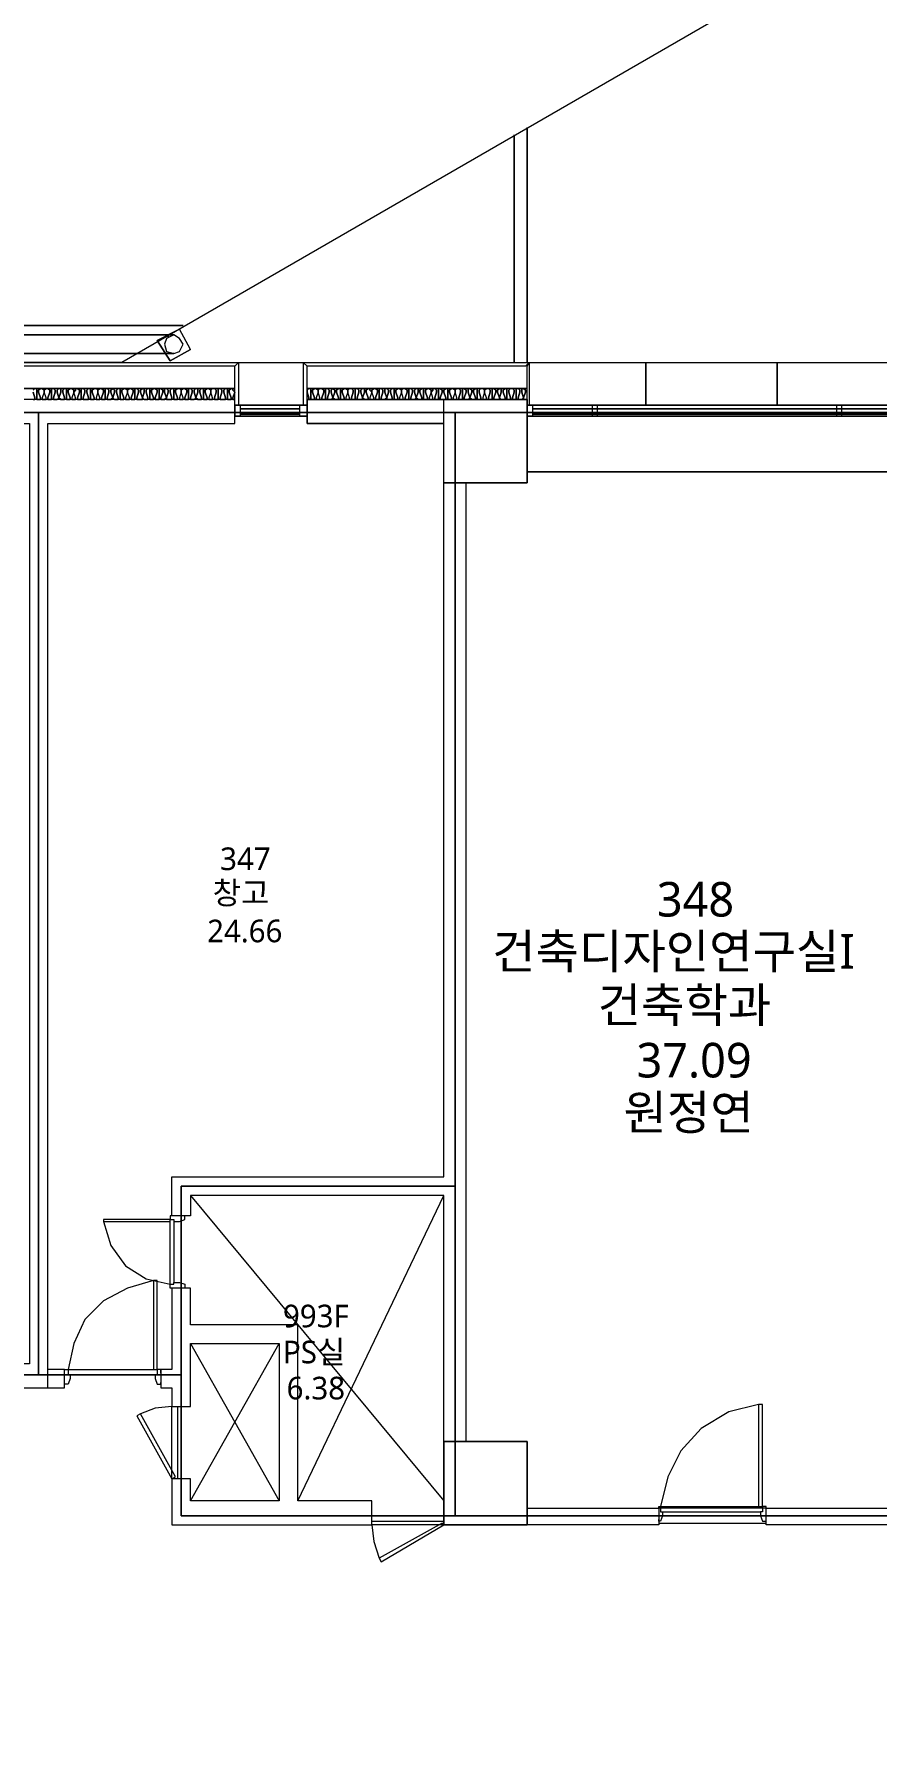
# Model space of a CAD drawing. Header units: millimetres. Extents: x -4020 to 126975, y -1911 to 106713.
# Drawn here: x 82904 to 89984, y 27862 to 42148 of the extents above; entities that cross this region are included whole.
import ezdxf

# ---------------------------------------------------------------- set-up
doc = ezdxf.new("R2010")
doc.units = ezdxf.units.MM
doc.layers.add('PDF_문자', color=7, linetype='Continuous')
doc.layers.add('PDF_형상', color=7, linetype='Continuous')
doc.styles.add('PDF 맑은 고딕', font='malgun.ttf')

msp = doc.modelspace()

# ---------------------------------------------------------------- linework, layer by layer
at = {"layer": 'PDF_형상', "lineweight": 5}
for points in [[(81995, 70882), (96047, 46555), (83643, 39389), (81995, 39389), (81995, 68955), (82306, 68955), (82306, 39700), (84156, 39700), (82306, 39700), (82306, 68955), (81995, 68955), (81995, 39389), (83643, 39389)], [(80938, 53721), (80938, 42202), (79290, 42202), (79290, 38969), (82943, 38969), (86441, 38969), (90436, 38969), (94198, 38969), (97944, 38969), (101690, 38969), (105436, 38969), (109447, 38969), (109447, 29704), (109447, 27326)], [(109447, 20471), (109447, 29704), (105436, 29704), (101690, 29704), (97944, 29704), (94198, 29704), (90436, 29704), (86441, 29704), (84140, 29704), (84140, 30886), (82943, 30886), (79290, 30886), (76694, 30886), (76694, 36466), (76694, 38969), (79290, 38969), (79290, 42202), (74083, 42202)], [(81311, 39389), (108810, 39389)], [(82897, 39156), (82912, 39171), (82928, 39171), (82928, 39156), (82928, 39140), (82928, 39093), (82928, 39078), (82943, 39078), (82959, 39078), (82959, 39093), (82943, 39140), (82943, 39156), (82959, 39171), (82974, 39171), (82990, 39156), (82990, 39140), (82990, 39156), (83005, 39171), (83021, 39171), (83036, 39156), (83036, 39140), (83021, 39093), (83021, 39078), (83036, 39078), (83052, 39078), (83052, 39093), (83052, 39140), (83052, 39156), (83052, 39171), (83068, 39171), (83083, 39156), (83083, 39140), (83068, 39093), (83068, 39078), (83083, 39078), (83099, 39078), (83114, 39093), (83099, 39140), (83099, 39156), (83114, 39171), (83130, 39171), (83130, 39156), (83130, 39140), (83114, 39093), (83130, 39078), (83145, 39078), (83161, 39078), (83161, 39093), (83145, 39140), (83145, 39156), (83161, 39171), (83176, 39171), (83176, 39156), (83176, 39140), (83176, 39093), (83176, 39078), (83192, 39078), (83207, 39078), (83207, 39093), (83192, 39140), (83192, 39156), (83207, 39171), (83223, 39171), (83239, 39156), (83239, 39140), (83254, 39156), (83254, 39171), (83270, 39171), (83285, 39156), (83285, 39140), (83270, 39093), (83270, 39078), (83285, 39078), (83301, 39078), (83301, 39093), (83301, 39140), (83301, 39156), (83301, 39171), (83316, 39171), (83332, 39156), (83332, 39140), (83316, 39093), (83316, 39078), (83347, 39078), (83363, 39078), (83363, 39093), (83347, 39140), (83347, 39156), (83363, 39171), (83378, 39171), (83378, 39156), (83378, 39140), (83378, 39093), (83378, 39078), (83394, 39078), (83410, 39078), (83410, 39093), (83394, 39140), (83394, 39156), (83410, 39171), (83425, 39171), (83441, 39156), (83441, 39140), (83441, 39156), (83456, 39171), (83472, 39171), (83487, 39156), (83487, 39140), (83472, 39093), (83472, 39078), (83487, 39078), (83503, 39078), (83503, 39093), (83503, 39140), (83503, 39156), (83503, 39171), (83518, 39171), (83534, 39156), (83534, 39140), (83518, 39093), (83518, 39078), (83534, 39078), (83549, 39078), (83565, 39093), (83549, 39140), (83549, 39156), (83565, 39171), (83581, 39156), (83581, 39140), (83565, 39093), (83581, 39078), (83596, 39078), (83612, 39078), (83612, 39093), (83596, 39140), (83596, 39156), (83612, 39171), (83627, 39171), (83627, 39156), (83627, 39140), (83627, 39093), (83627, 39078), (83643, 39078), (83658, 39078), (83658, 39093), (83643, 39140), (83643, 39156), (83658, 39171), (83674, 39171), (83689, 39156), (83689, 39140), (83689, 39156), (83705, 39171), (83720, 39171), (83736, 39156), (83736, 39140), (83720, 39093), (83720, 39078), (83736, 39078), (83751, 39078), (83751, 39093), (83751, 39140), (83751, 39156), (83751, 39171), (83767, 39171), (83783, 39156), (83783, 39140), (83767, 39093), (83767, 39078), (83783, 39078), (83814, 39078), (83814, 39093), (83798, 39140), (83798, 39156), (83814, 39171), (83829, 39171), (83829, 39156), (83829, 39140), (83814, 39093), (83829, 39078), (83845, 39078), (83860, 39078), (83860, 39093), (83845, 39140), (83845, 39156), (83860, 39171), (83876, 39171), (83876, 39156), (83876, 39140), (83876, 39093), (83876, 39078), (83891, 39078), (83907, 39078), (83907, 39093), (83891, 39140), (83891, 39156), (83907, 39171), (83922, 39171), (83938, 39156), (83938, 39140), (83922, 39093), (83922, 39078), (83938, 39078), (83954, 39078), (83954, 39093), (83954, 39140), (83954, 39156), (83954, 39171), (83969, 39171), (83985, 39156), (83985, 39140), (83969, 39093), (83969, 39078), (83985, 39078), (84000, 39078), (84016, 39093), (84000, 39140), (84000, 39156), (84000, 39171), (84016, 39171), (84031, 39156), (84031, 39140), (84016, 39093), (84016, 39078), (84047, 39078), (84062, 39078), (84062, 39093), (84047, 39140), (84047, 39156), (84062, 39171), (84078, 39171), (84078, 39156), (84078, 39140), (84078, 39093), (84078, 39078), (84093, 39078), (84109, 39078), (84109, 39093), (84093, 39140), (84093, 39156), (84109, 39171), (84125, 39171), (84140, 39156), (84140, 39140), (84140, 39156), (84156, 39171), (84171, 39171), (84187, 39156), (84187, 39140), (84171, 39093), (84171, 39078), (84187, 39078), (84202, 39078), (84202, 39093), (84202, 39140), (84202, 39156), (84202, 39171), (84218, 39171), (84233, 39156), (84233, 39140), (84218, 39093), (84218, 39078), (84233, 39078), (84249, 39078), (84264, 39093), (84249, 39140), (84249, 39156), (84264, 39171), (84280, 39171), (84280, 39156), (84280, 39140), (84264, 39093), (84280, 39078), (84296, 39078), (84311, 39078), (84311, 39093), (84296, 39140), (84296, 39156), (84311, 39171), (84327, 39171), (84327, 39156), (84327, 39140), (84327, 39093), (84327, 39078), (84342, 39078), (84358, 39078), (84358, 39093), (84342, 39140), (84342, 39156), (84358, 39171), (84373, 39171), (84389, 39156), (84389, 39140), (84389, 39156), (84404, 39171), (84420, 39171), (84435, 39156), (84435, 39140), (84420, 39093), (84420, 39078), (84435, 39078), (84451, 39078), (84451, 39093), (84451, 39140), (84451, 39156), (84451, 39171), (84467, 39171), (84482, 39156), (84482, 39140), (84467, 39093), (84467, 39078), (84482, 39078), (84513, 39078), (84513, 39093), (84498, 39140), (84498, 39156), (84513, 39171), (84529, 39171), (84529, 39156), (84529, 39140), (84529, 39093), (84529, 39078), (84544, 39078), (84560, 39078), (84560, 39093), (84544, 39140), (84544, 39156), (84560, 39171), (84575, 39171), (84575, 39156), (84591, 39140), (84575, 39093), (84575, 39078), (84591, 39078), (84575, 39078), (84575, 39093), (84591, 39140), (84575, 39156), (84575, 39171), (84560, 39171), (84544, 39156), (84544, 39140), (84560, 39093), (84560, 39078), (84544, 39078), (84529, 39078), (84529, 39093), (84529, 39140), (84529, 39156), (84529, 39171), (84513, 39171), (84498, 39156), (84498, 39140), (84513, 39093), (84513, 39078), (84482, 39078), (84467, 39078), (84467, 39093), (84482, 39140), (84482, 39156), (84467, 39171), (84451, 39171), (84451, 39156), (84451, 39140), (84451, 39093), (84451, 39078), (84435, 39078), (84420, 39078), (84420, 39093), (84435, 39140), (84435, 39156), (84420, 39171), (84404, 39171), (84389, 39156), (84389, 39140), (84389, 39156), (84373, 39171), (84358, 39171), (84342, 39156), (84342, 39140), (84358, 39093), (84358, 39078), (84342, 39078), (84327, 39078), (84327, 39093), (84327, 39140), (84327, 39156), (84327, 39171), (84311, 39171), (84296, 39156), (84296, 39140), (84311, 39093), (84311, 39078), (84296, 39078), (84280, 39078), (84264, 39093), (84280, 39140), (84280, 39156), (84280, 39171), (84264, 39171), (84249, 39156), (84249, 39140), (84264, 39093), (84249, 39078), (84233, 39078), (84218, 39078), (84218, 39093), (84233, 39140), (84233, 39156), (84218, 39171), (84202, 39171), (84202, 39156), (84202, 39140), (84202, 39093), (84202, 39078), (84187, 39078), (84171, 39078), (84171, 39093), (84187, 39140), (84187, 39156), (84171, 39171), (84156, 39171), (84140, 39156), (84140, 39140), (84140, 39156), (84125, 39171), (84109, 39171), (84093, 39156), (84093, 39140), (84109, 39093), (84109, 39078), (84093, 39078), (84078, 39078), (84078, 39093), (84078, 39140), (84078, 39156), (84078, 39171), (84062, 39171), (84047, 39156), (84047, 39140), (84062, 39093), (84062, 39078), (84047, 39078), (84016, 39078), (84016, 39093), (84031, 39140), (84031, 39156), (84016, 39171), (84000, 39171), (84000, 39156), (84000, 39140), (84016, 39093), (84000, 39078), (83985, 39078), (83969, 39078), (83969, 39093), (83985, 39140), (83985, 39156), (83969, 39171), (83954, 39171), (83954, 39156), (83954, 39140), (83954, 39093), (83954, 39078), (83938, 39078), (83922, 39078), (83922, 39093), (83938, 39140), (83938, 39156), (83922, 39171), (83907, 39171), (83891, 39156), (83891, 39140), (83907, 39093), (83907, 39078), (83891, 39078), (83876, 39078), (83876, 39093), (83876, 39140), (83876, 39156), (83876, 39171), (83860, 39171), (83845, 39156), (83845, 39140), (83860, 39093), (83860, 39078), (83845, 39078), (83829, 39078), (83814, 39093), (83829, 39140), (83829, 39156), (83829, 39171), (83814, 39171), (83798, 39156), (83798, 39140), (83814, 39093), (83814, 39078), (83783, 39078), (83767, 39078), (83767, 39093), (83783, 39140), (83783, 39156), (83767, 39171), (83751, 39171), (83751, 39156), (83751, 39140), (83751, 39093), (83751, 39078), (83736, 39078), (83720, 39078), (83720, 39093), (83736, 39140), (83736, 39156), (83720, 39171), (83705, 39171), (83689, 39156), (83689, 39140), (83689, 39156), (83674, 39171), (83658, 39171), (83643, 39156), (83643, 39140), (83658, 39093), (83658, 39078), (83643, 39078), (83627, 39078), (83627, 39093), (83627, 39140), (83627, 39156), (83627, 39171), (83612, 39171), (83596, 39156), (83596, 39140), (83612, 39093), (83612, 39078), (83596, 39078), (83581, 39078), (83565, 39093), (83581, 39140), (83581, 39156), (83565, 39171), (83549, 39156), (83549, 39140), (83565, 39093), (83549, 39078), (83534, 39078), (83518, 39078), (83518, 39093), (83534, 39140), (83534, 39156), (83518, 39171), (83503, 39171), (83503, 39156), (83503, 39140), (83503, 39093), (83503, 39078), (83487, 39078), (83472, 39078), (83472, 39093), (83487, 39140), (83487, 39156), (83472, 39171), (83456, 39171), (83441, 39156), (83441, 39140), (83441, 39156), (83425, 39171), (83410, 39171), (83394, 39156), (83394, 39140), (83410, 39093), (83410, 39078), (83394, 39078), (83378, 39078), (83378, 39093), (83378, 39140), (83378, 39156), (83378, 39171), (83363, 39171), (83347, 39156), (83347, 39140), (83363, 39093), (83363, 39078), (83347, 39078), (83316, 39078), (83316, 39093), (83332, 39140), (83332, 39156), (83316, 39171), (83301, 39171), (83301, 39156), (83301, 39140), (83301, 39093), (83301, 39078), (83285, 39078), (83270, 39078), (83270, 39093), (83285, 39140), (83285, 39156), (83270, 39171), (83254, 39171), (83254, 39156), (83239, 39140), (83239, 39156), (83223, 39171), (83207, 39171), (83192, 39156), (83192, 39140), (83207, 39093), (83207, 39078), (83192, 39078), (83176, 39078), (83176, 39093), (83176, 39140), (83176, 39156), (83176, 39171), (83161, 39171), (83145, 39156), (83145, 39140), (83161, 39093), (83161, 39078), (83145, 39078), (83130, 39078), (83114, 39093), (83130, 39140), (83130, 39156), (83130, 39171), (83114, 39171), (83099, 39156), (83099, 39140), (83114, 39093), (83099, 39078), (83083, 39078), (83068, 39078), (83068, 39093), (83083, 39140), (83083, 39156), (83068, 39171), (83052, 39171), (83052, 39156), (83052, 39140), (83052, 39093), (83052, 39078), (83036, 39078), (83021, 39078), (83021, 39093), (83036, 39140), (83036, 39156), (83021, 39171), (83005, 39171), (82990, 39156), (82990, 39140), (82990, 39156), (82974, 39171), (82959, 39171), (82943, 39156), (82943, 39140), (82959, 39093), (82959, 39078), (82943, 39078), (82928, 39078), (82928, 39093), (82928, 39140), (82928, 39156), (82928, 39171), (82912, 39171), (82897, 39156)], [(85197, 39171), (87047, 39171), (85197, 39171)], [(83021, 30777), (83021, 38876), (84591, 38876), (84591, 39078), (82492, 39078), (82492, 38876), (82865, 38876), (82865, 30979), (82026, 30979), (82026, 30777), (83161, 30777), (83161, 30932), (83021, 30932)], [(82897, 39140), (82912, 39093), (82912, 39078), (82897, 39078)], [(82897, 39078), (82912, 39078), (82912, 39093), (82897, 39140)], [(87047, 29767), (88151, 29767), (88151, 29627), (86347, 29627), (86347, 32394), (84218, 32394), (84218, 32223), (84062, 32223), (84062, 32549), (86347, 32549), (86347, 39078)], [(90545, 38876), (90545, 29767), (91897, 29767), (91897, 29627), (89052, 29627), (89052, 29767), (90342, 29767), (90342, 38876)], [(86534, 30326), (86534, 38378)], [(84218, 32394), (86347, 29829)], [(85119, 29829), (86347, 32394)], [(83487, 32176), (83549, 31974), (83674, 31803), (83845, 31694), (84047, 31648), (84047, 32176)], [(84062, 32223), (84047, 32223), (84047, 32192), (84078, 32192), (84078, 32176), (84125, 32176), (84171, 32192), (84171, 32223), (84156, 32223)], [(84078, 32176), (84078, 31663)], [(83907, 31679), (83689, 31616), (83487, 31508), (83332, 31352), (83239, 31150), (83192, 30932), (83907, 30932)], [(84062, 31616), (84047, 31616), (84047, 31648), (84078, 31648), (84078, 31663), (84125, 31663), (84171, 31648), (84171, 31616), (84156, 31616)], [(84218, 29829), (84964, 31150)], [(84218, 31150), (84964, 29829)], [(83161, 30901), (83161, 30932), (83192, 30932), (83192, 30886), (83207, 30886), (83207, 30855), (83192, 30808), (83161, 30808), (83161, 30824)], [(83922, 30886), (83207, 30886)], [(83969, 30901), (83969, 30932), (83938, 30932), (83938, 30886), (83922, 30886), (83922, 30855), (83938, 30808), (83969, 30808), (83969, 30824)], [(84062, 30015), (84062, 30622), (83922, 30606), (83798, 30559)], [(84109, 30622), (84109, 30015)], [(88990, 30637), (88741, 30575), (88508, 30435), (88337, 30248), (88228, 30031), (88166, 29782), (88990, 29782)], [(86347, 30326), (87047, 30326), (87047, 29627)], [(88151, 29767), (88151, 29782), (88166, 29782), (88166, 29736), (88182, 29736), (88182, 29704), (88166, 29658), (88151, 29658), (88151, 29673)], [(88182, 29736), (89006, 29736)], [(89052, 29767), (89052, 29782), (89021, 29782), (89021, 29736), (89006, 29736), (89006, 29704), (89021, 29658), (89052, 29658), (89052, 29673)], [(85741, 29658), (86347, 29658)], [(86347, 29627), (85741, 29627), (85757, 29487), (85803, 29347)]]:
    msp.add_lwpolyline(points, dxfattribs=at)
for points in [[(84078, 39466), (82073, 39466), (82073, 41829), (82073, 39466)], [(84078, 39622), (82213, 39622), (82213, 41829), (82213, 39622)], [(86938, 41301), (86938, 39389)], [(87047, 41363), (87047, 39389)], [(84125, 39669), (83938, 39575), (84047, 39404), (84218, 39498), (84125, 39669), (83938, 39575), (84047, 39404), (84218, 39498), (84125, 39669), (83938, 39575), (84047, 39404), (84218, 39498), (84047, 39404), (83938, 39575), (84125, 39669), (83938, 39575), (84047, 39404), (84218, 39498), (84125, 39669), (83938, 39575), (84047, 39404), (84218, 39498)], [(84156, 39544), (84125, 39591), (84078, 39622), (84016, 39591), (84000, 39544), (84016, 39482), (84078, 39466), (84125, 39482)], [(84156, 39544), (84125, 39591), (84078, 39622), (84016, 39591), (84000, 39544), (84016, 39482), (84078, 39466), (84125, 39482)], [(84031, 39606), (84031, 39622)], [(82492, 39358), (82461, 39389), (84622, 39389), (84591, 39358)], [(82492, 39358), (82461, 39389), (84622, 39389), (84591, 39358)], [(84591, 39358), (84622, 39389), (84622, 39031), (84591, 39031)], [(84591, 39358), (84622, 39389), (84622, 39031), (84591, 39031)], [(85197, 39358), (85166, 39389), (87063, 39389), (87031, 39358)], [(85197, 39358), (85166, 39389), (85166, 39031), (85197, 39031)], [(85197, 39358), (85166, 39389), (87063, 39389), (87031, 39358)], [(85197, 39358), (85166, 39389), (85166, 39031), (85197, 39031)], [(87047, 39358), (87063, 39389), (87063, 39031), (87047, 39031)], [(87047, 39358), (87063, 39389), (87063, 39031), (87047, 39031)], [(88042, 39031), (88042, 39389)], [(89146, 39031), (89146, 39389)], [(84591, 39171), (82492, 39171), (84342, 39171), (82492, 39171)], [(87047, 39171), (85197, 39171)], [(87047, 39078), (87016, 39078), (87016, 39093), (87031, 39140), (87031, 39156), (87016, 39171), (87000, 39171), (87000, 39156), (87000, 39140), (87016, 39093), (87000, 39078), (86985, 39078), (86969, 39078), (86969, 39093), (86985, 39140), (86985, 39156), (86969, 39171), (86954, 39171), (86954, 39156), (86954, 39140), (86954, 39093), (86954, 39078), (86938, 39078), (86923, 39078), (86923, 39093), (86938, 39140), (86938, 39156), (86923, 39171), (86907, 39171), (86892, 39156), (86892, 39140), (86907, 39093), (86907, 39078), (86892, 39078), (86876, 39078), (86876, 39093), (86876, 39140), (86876, 39156), (86876, 39171), (86860, 39171), (86845, 39156), (86845, 39140), (86860, 39093), (86860, 39078), (86845, 39078), (86829, 39078), (86814, 39093), (86829, 39140), (86829, 39156), (86829, 39171), (86814, 39171), (86798, 39156), (86798, 39140), (86814, 39093), (86814, 39078), (86783, 39078), (86767, 39078), (86767, 39093), (86783, 39140), (86783, 39156), (86767, 39171), (86752, 39171), (86752, 39156), (86752, 39140), (86752, 39093), (86752, 39078), (86736, 39078), (86721, 39078), (86721, 39093), (86736, 39140), (86736, 39156), (86721, 39171), (86705, 39171), (86689, 39156), (86689, 39140), (86689, 39156), (86674, 39171), (86658, 39171), (86643, 39156), (86643, 39140), (86658, 39093), (86658, 39078), (86643, 39078), (86627, 39078), (86627, 39093), (86627, 39140), (86627, 39156), (86627, 39171), (86612, 39171), (86596, 39156), (86596, 39140), (86612, 39093), (86612, 39078), (86596, 39078), (86581, 39078), (86565, 39093), (86581, 39140), (86581, 39156), (86565, 39171), (86550, 39171), (86550, 39156), (86550, 39140), (86565, 39093), (86550, 39078), (86534, 39078), (86518, 39078), (86518, 39093), (86534, 39140), (86534, 39156), (86518, 39171), (86503, 39171), (86503, 39156), (86503, 39140), (86503, 39093), (86503, 39078), (86487, 39078), (86472, 39078), (86472, 39093), (86487, 39140), (86487, 39156), (86472, 39171), (86456, 39171), (86441, 39156), (86441, 39140), (86441, 39156), (86425, 39171), (86410, 39171), (86394, 39156), (86394, 39140), (86410, 39093), (86410, 39078), (86394, 39078), (86379, 39078), (86379, 39093), (86379, 39140), (86379, 39156), (86379, 39171), (86363, 39171), (86347, 39156), (86347, 39140), (86363, 39093), (86363, 39078), (86347, 39078), (86316, 39078), (86316, 39093), (86332, 39140), (86332, 39156), (86316, 39171), (86301, 39171), (86301, 39156), (86301, 39140), (86301, 39093), (86301, 39078), (86285, 39078), (86270, 39078), (86270, 39093), (86285, 39140), (86285, 39156), (86270, 39171), (86254, 39171), (86254, 39156), (86239, 39140), (86239, 39156), (86223, 39171), (86208, 39171), (86192, 39156), (86192, 39140), (86208, 39093), (86208, 39078), (86192, 39078), (86176, 39078), (86176, 39093), (86176, 39140), (86176, 39156), (86176, 39171), (86161, 39171), (86145, 39156), (86145, 39140), (86161, 39093), (86161, 39078), (86145, 39078), (86130, 39078), (86114, 39093), (86130, 39140), (86130, 39156), (86130, 39171), (86114, 39171), (86099, 39156), (86099, 39140), (86114, 39093), (86099, 39078), (86083, 39078), (86068, 39078), (86068, 39093), (86083, 39140), (86083, 39156), (86068, 39171), (86052, 39171), (86052, 39156), (86052, 39140), (86052, 39093), (86052, 39078), (86037, 39078), (86021, 39078), (86021, 39093), (86037, 39140), (86037, 39156), (86021, 39171), (86005, 39171), (85990, 39156), (85990, 39140), (85990, 39156), (85974, 39171), (85959, 39171), (85943, 39156), (85943, 39140), (85959, 39093), (85959, 39078), (85943, 39078), (85928, 39078), (85928, 39093), (85928, 39140), (85928, 39156), (85928, 39171), (85912, 39171), (85897, 39156), (85897, 39140), (85912, 39093), (85912, 39078), (85897, 39078), (85866, 39078), (85866, 39093), (85881, 39140), (85881, 39156), (85866, 39171), (85850, 39171), (85850, 39156), (85850, 39140), (85866, 39093), (85850, 39078), (85834, 39078), (85819, 39078), (85819, 39093), (85834, 39140), (85834, 39156), (85819, 39171), (85803, 39171), (85803, 39156), (85803, 39140), (85803, 39093), (85803, 39078), (85788, 39078), (85772, 39078), (85772, 39093), (85788, 39140), (85788, 39156), (85772, 39171), (85757, 39171), (85741, 39156), (85741, 39140), (85726, 39156), (85726, 39171), (85710, 39171), (85695, 39156), (85695, 39140), (85710, 39093), (85710, 39078), (85695, 39078), (85679, 39078), (85663, 39093), (85679, 39140), (85679, 39156), (85679, 39171), (85663, 39171), (85648, 39156), (85648, 39140), (85663, 39093), (85663, 39078), (85632, 39078), (85617, 39078), (85617, 39093), (85632, 39140), (85632, 39156), (85617, 39171), (85601, 39171), (85601, 39156), (85601, 39140), (85601, 39093), (85601, 39078), (85586, 39078), (85570, 39078), (85570, 39093), (85586, 39140), (85586, 39156), (85570, 39171), (85555, 39171), (85539, 39156), (85539, 39140), (85539, 39156), (85524, 39171), (85508, 39171), (85493, 39156), (85493, 39140), (85508, 39093), (85508, 39078), (85493, 39078), (85477, 39078), (85477, 39093), (85477, 39140), (85477, 39156), (85477, 39171), (85461, 39171), (85446, 39156), (85446, 39140), (85461, 39093), (85461, 39078), (85446, 39078), (85430, 39078), (85415, 39093), (85430, 39140), (85430, 39156), (85415, 39171), (85399, 39156), (85399, 39140), (85415, 39093), (85399, 39078), (85384, 39078), (85368, 39078), (85368, 39093), (85384, 39140), (85384, 39156), (85368, 39171), (85353, 39171), (85353, 39156), (85353, 39140), (85353, 39093), (85353, 39078), (85337, 39078), (85322, 39078), (85322, 39093), (85337, 39140), (85337, 39156), (85322, 39171), (85306, 39171), (85290, 39156), (85290, 39140), (85290, 39156), (85275, 39171), (85259, 39171), (85244, 39156), (85244, 39140), (85259, 39093), (85259, 39078), (85244, 39078), (85228, 39078), (85228, 39093), (85228, 39140), (85228, 39156), (85228, 39171), (85213, 39171), (85197, 39156), (85197, 39140), (85213, 39093), (85213, 39078), (85197, 39078), (85213, 39078), (85213, 39093), (85197, 39140), (85197, 39156), (85213, 39171), (85228, 39171), (85228, 39156), (85228, 39140), (85228, 39093), (85228, 39078), (85244, 39078), (85259, 39078), (85259, 39093), (85244, 39140), (85244, 39156), (85259, 39171), (85275, 39171), (85290, 39156), (85290, 39140), (85290, 39156), (85306, 39171), (85322, 39171), (85337, 39156), (85337, 39140), (85322, 39093), (85322, 39078), (85337, 39078), (85353, 39078), (85353, 39093), (85353, 39140), (85353, 39156), (85353, 39171), (85368, 39171), (85384, 39156), (85384, 39140), (85368, 39093), (85368, 39078), (85384, 39078), (85399, 39078), (85415, 39093), (85399, 39140), (85399, 39156), (85415, 39171), (85430, 39156), (85430, 39140), (85415, 39093), (85430, 39078), (85446, 39078), (85461, 39078), (85461, 39093), (85446, 39140), (85446, 39156), (85461, 39171), (85477, 39171), (85477, 39156), (85477, 39140), (85477, 39093), (85477, 39078), (85493, 39078), (85508, 39078), (85508, 39093), (85493, 39140), (85493, 39156), (85508, 39171), (85524, 39171), (85539, 39156), (85539, 39140), (85539, 39156), (85555, 39171), (85570, 39171), (85586, 39156), (85586, 39140), (85570, 39093), (85570, 39078), (85586, 39078), (85601, 39078), (85601, 39093), (85601, 39140), (85601, 39156), (85601, 39171), (85617, 39171), (85632, 39156), (85632, 39140), (85617, 39093), (85617, 39078), (85632, 39078), (85663, 39078), (85663, 39093), (85648, 39140), (85648, 39156), (85663, 39171), (85679, 39171), (85679, 39156), (85679, 39140), (85663, 39093), (85679, 39078), (85695, 39078), (85710, 39078), (85710, 39093), (85695, 39140), (85695, 39156), (85710, 39171), (85726, 39171), (85726, 39156), (85741, 39140), (85741, 39156), (85757, 39171), (85772, 39171), (85788, 39156), (85788, 39140), (85772, 39093), (85772, 39078), (85788, 39078), (85803, 39078), (85803, 39093), (85803, 39140), (85803, 39156), (85803, 39171), (85819, 39171), (85834, 39156), (85834, 39140), (85819, 39093), (85819, 39078), (85834, 39078), (85850, 39078), (85866, 39093), (85850, 39140), (85850, 39156), (85850, 39171), (85866, 39171), (85881, 39156), (85881, 39140), (85866, 39093), (85866, 39078), (85897, 39078), (85912, 39078), (85912, 39093), (85897, 39140), (85897, 39156), (85912, 39171), (85928, 39171), (85928, 39156), (85928, 39140), (85928, 39093), (85928, 39078), (85943, 39078), (85959, 39078), (85959, 39093), (85943, 39140), (85943, 39156), (85959, 39171), (85974, 39171), (85990, 39156), (85990, 39140), (85990, 39156), (86005, 39171), (86021, 39171), (86037, 39156), (86037, 39140), (86021, 39093), (86021, 39078), (86037, 39078), (86052, 39078), (86052, 39093), (86052, 39140), (86052, 39156), (86052, 39171), (86068, 39171), (86083, 39156), (86083, 39140), (86068, 39093), (86068, 39078), (86083, 39078), (86099, 39078), (86114, 39093), (86099, 39140), (86099, 39156), (86114, 39171), (86130, 39171), (86130, 39156), (86130, 39140), (86114, 39093), (86130, 39078), (86145, 39078), (86161, 39078), (86161, 39093), (86145, 39140), (86145, 39156), (86161, 39171), (86176, 39171), (86176, 39156), (86176, 39140), (86176, 39093), (86176, 39078), (86192, 39078), (86208, 39078), (86208, 39093), (86192, 39140), (86192, 39156), (86208, 39171), (86223, 39171), (86239, 39156), (86239, 39140), (86254, 39156), (86254, 39171), (86270, 39171), (86285, 39156), (86285, 39140), (86270, 39093), (86270, 39078), (86285, 39078), (86301, 39078), (86301, 39093), (86301, 39140), (86301, 39156), (86301, 39171), (86316, 39171), (86332, 39156), (86332, 39140), (86316, 39093), (86316, 39078), (86347, 39078), (86363, 39078), (86363, 39093), (86347, 39140), (86347, 39156), (86363, 39171), (86379, 39171), (86379, 39156), (86379, 39140), (86379, 39093), (86379, 39078), (86394, 39078), (86410, 39078), (86410, 39093), (86394, 39140), (86394, 39156), (86410, 39171), (86425, 39171), (86441, 39156), (86441, 39140), (86441, 39156), (86456, 39171), (86472, 39171), (86487, 39156), (86487, 39140), (86472, 39093), (86472, 39078), (86487, 39078), (86503, 39078), (86503, 39093), (86503, 39140), (86503, 39156), (86503, 39171), (86518, 39171), (86534, 39156), (86534, 39140), (86518, 39093), (86518, 39078), (86534, 39078), (86550, 39078), (86565, 39093), (86550, 39140), (86550, 39156), (86550, 39171), (86565, 39171), (86581, 39156), (86581, 39140), (86565, 39093), (86581, 39078), (86596, 39078), (86612, 39078), (86612, 39093), (86596, 39140), (86596, 39156), (86612, 39171), (86627, 39171), (86627, 39156), (86627, 39140), (86627, 39093), (86627, 39078), (86643, 39078), (86658, 39078), (86658, 39093), (86643, 39140), (86643, 39156), (86658, 39171), (86674, 39171), (86689, 39156), (86689, 39140), (86689, 39156), (86705, 39171), (86721, 39171), (86736, 39156), (86736, 39140), (86721, 39093), (86721, 39078), (86736, 39078), (86752, 39078), (86752, 39093), (86752, 39140), (86752, 39156), (86752, 39171), (86767, 39171), (86783, 39156), (86783, 39140), (86767, 39093), (86767, 39078), (86783, 39078), (86814, 39078), (86814, 39093), (86798, 39140), (86798, 39156), (86814, 39171), (86829, 39171), (86829, 39156), (86829, 39140), (86814, 39093), (86829, 39078), (86845, 39078), (86860, 39078), (86860, 39093), (86845, 39140), (86845, 39156), (86860, 39171), (86876, 39171), (86876, 39156), (86876, 39140), (86876, 39093), (86876, 39078), (86892, 39078), (86907, 39078), (86907, 39093), (86892, 39140), (86892, 39156), (86907, 39171), (86923, 39171), (86938, 39156), (86938, 39140), (86923, 39093), (86923, 39078), (86938, 39078), (86954, 39078), (86954, 39093), (86954, 39140), (86954, 39156), (86954, 39171), (86969, 39171), (86985, 39156), (86985, 39140), (86969, 39093), (86969, 39078), (86985, 39078), (87000, 39078), (87016, 39093), (87000, 39140), (87000, 39156), (87000, 39171), (87016, 39171), (87031, 39156), (87031, 39140), (87016, 39093), (87016, 39078)], [(82990, 39140), (82974, 39093), (82974, 39078), (82990, 39078), (83005, 39078), (83005, 39093)], [(82990, 39140), (82974, 39093), (82974, 39078), (82990, 39078), (83005, 39078), (83005, 39093)], [(83239, 39140), (83223, 39093), (83223, 39078), (83239, 39078), (83254, 39078), (83254, 39093)], [(83239, 39140), (83223, 39093), (83223, 39078), (83239, 39078), (83254, 39078), (83254, 39093)], [(83441, 39140), (83425, 39093), (83425, 39078), (83441, 39078), (83456, 39078), (83456, 39093)], [(83441, 39140), (83425, 39093), (83425, 39078), (83441, 39078), (83456, 39078), (83456, 39093)], [(83689, 39140), (83674, 39093), (83674, 39078), (83689, 39078), (83705, 39078), (83705, 39093)], [(83689, 39140), (83674, 39093), (83674, 39078), (83689, 39078), (83705, 39078), (83705, 39093)], [(84140, 39140), (84125, 39093), (84125, 39078), (84140, 39078), (84156, 39078), (84156, 39093)], [(84140, 39140), (84125, 39093), (84125, 39078), (84140, 39078), (84156, 39078), (84156, 39093)], [(84389, 39140), (84373, 39093), (84373, 39078), (84389, 39078), (84404, 39078), (84404, 39093)], [(84389, 39140), (84373, 39093), (84373, 39078), (84389, 39078), (84404, 39078), (84404, 39093)], [(85197, 39031), (84591, 39031)], [(84591, 38938), (84638, 38938), (84638, 39031), (84591, 39031)], [(84591, 38938), (84638, 38938), (84638, 39031), (84591, 39031)], [(85135, 39000), (84638, 39000)], [(85135, 38938), (85197, 38938), (85197, 39031), (85135, 39031)], [(85135, 38938), (85197, 38938), (85197, 39031), (85135, 39031)], [(86347, 38876), (85197, 38876), (85197, 39078), (87047, 39078), (87047, 38378), (86347, 38378), (87047, 38378), (87047, 39078), (85197, 39078), (85197, 38876)], [(85290, 39140), (85275, 39093), (85275, 39078), (85290, 39078), (85306, 39078), (85306, 39093)], [(85290, 39140), (85275, 39093), (85275, 39078), (85290, 39078), (85306, 39078), (85306, 39093)], [(85539, 39140), (85524, 39093), (85524, 39078), (85539, 39078), (85555, 39078), (85555, 39093)], [(85539, 39140), (85524, 39093), (85524, 39078), (85539, 39078), (85555, 39078), (85555, 39093)], [(85741, 39140), (85726, 39093), (85726, 39078), (85741, 39078), (85757, 39078), (85757, 39093)], [(85741, 39140), (85726, 39093), (85726, 39078), (85741, 39078), (85757, 39078), (85757, 39093)], [(85990, 39140), (85974, 39093), (85974, 39078), (85990, 39078), (86005, 39078), (86005, 39093)], [(85990, 39140), (85974, 39093), (85974, 39078), (85990, 39078), (86005, 39078), (86005, 39093)], [(86239, 39140), (86223, 39093), (86223, 39078), (86239, 39078), (86254, 39078), (86254, 39093)], [(86239, 39140), (86223, 39093), (86223, 39078), (86239, 39078), (86254, 39078), (86254, 39093)], [(86347, 38378), (86347, 39078), (87047, 39078), (87047, 38378)], [(86347, 38378), (86347, 39078), (87047, 39078), (87047, 38378)], [(86441, 39140), (86425, 39093), (86425, 39078), (86441, 39078), (86456, 39078), (86456, 39093)], [(86441, 39140), (86425, 39093), (86425, 39078), (86441, 39078), (86456, 39078), (86456, 39093)], [(86689, 39140), (86674, 39093), (86674, 39078), (86689, 39078), (86705, 39078), (86705, 39093)], [(86689, 39140), (86674, 39093), (86674, 39078), (86689, 39078), (86705, 39078), (86705, 39093)], [(90234, 39031), (87047, 39031)], [(87047, 38938), (87094, 38938), (87094, 39031), (87047, 39031)], [(87047, 38938), (87094, 38938), (87094, 39031), (87047, 39031)], [(90187, 39000), (87094, 39000)], [(87591, 38938), (87638, 38938), (87638, 39031), (87591, 39031)], [(87591, 38938), (87638, 38938), (87638, 39031), (87591, 39031)], [(89643, 38938), (89690, 38938), (89690, 39031), (89643, 39031)], [(89643, 38938), (89690, 38938), (89690, 39031), (89643, 39031)], [(79290, 38969), (79290, 36466), (79290, 30886), (82943, 30886), (82943, 38969)], [(82943, 38969), (82943, 30886), (84140, 30886), (84140, 32471), (86441, 32471), (86441, 38969)], [(85197, 38938), (84591, 38938)], [(85135, 38954), (84638, 38954)], [(86441, 38969), (86441, 32471), (86441, 29704), (90436, 29704), (90436, 38969)], [(90234, 38938), (87047, 38938)], [(90187, 38954), (87094, 38954)], [(87047, 38472), (90342, 38472)], [(84140, 32471), (84140, 30886), (84140, 29704), (86441, 29704), (86441, 32471)], [(84047, 32192), (83487, 32192), (83487, 32176), (84047, 32176)], [(83938, 30932), (83938, 31679), (83907, 31679), (83907, 30932)], [(85741, 29627), (85741, 29829), (85119, 29829), (85119, 31306), (84218, 31306), (84218, 31616), (84062, 31616), (84062, 30932), (83969, 30932), (83969, 30777), (84062, 30777), (84062, 30622), (84218, 30622), (84218, 31150), (84964, 31150), (84964, 29829), (84218, 29829), (84218, 30015), (84062, 30015), (84062, 29627)], [(89021, 29782), (89021, 30637), (88990, 30637), (88990, 29782)], [(84062, 30015), (84093, 30031), (83798, 30559), (83767, 30544)], [(87047, 29627), (87047, 30326), (86347, 30326), (86347, 29627)], [(89052, 29767), (88151, 29767), (88151, 29642), (89052, 29642)], [(86347, 29627), (86332, 29642), (85803, 29347), (85819, 29316)]]:
    msp.add_lwpolyline(points, close=True, dxfattribs=at)

# ---------------------------------------------------------------- texts
at = {"layer": 'PDF_문자', "attachment_point": 4, "style": 'PDF 맑은 고딕'}
for s, insert, char_height in [('347', (84467, 35220), 189.9), ('창고', (84404, 34925), 189.9), ('348', (88135, 34879), 290.5), ('24.66', (84358, 34613), 189.9), ('건축디자인연구실I', (86752, 34428), 290.5), ('건축학과', (87638, 33977), 290.5), ('37.09', (87964, 33527), 290.5), ('원정연', (87855, 33076), 290.5), ('993F', (84995, 31380), 189.9), ('PS실', (84995, 31070), 189.9), ('6.38', (85026, 30774), 189.9)]:
    msp.add_mtext(s, dxfattribs=dict(at, insert=insert, char_height=char_height))

doc.saveas('drawing.dxf')
